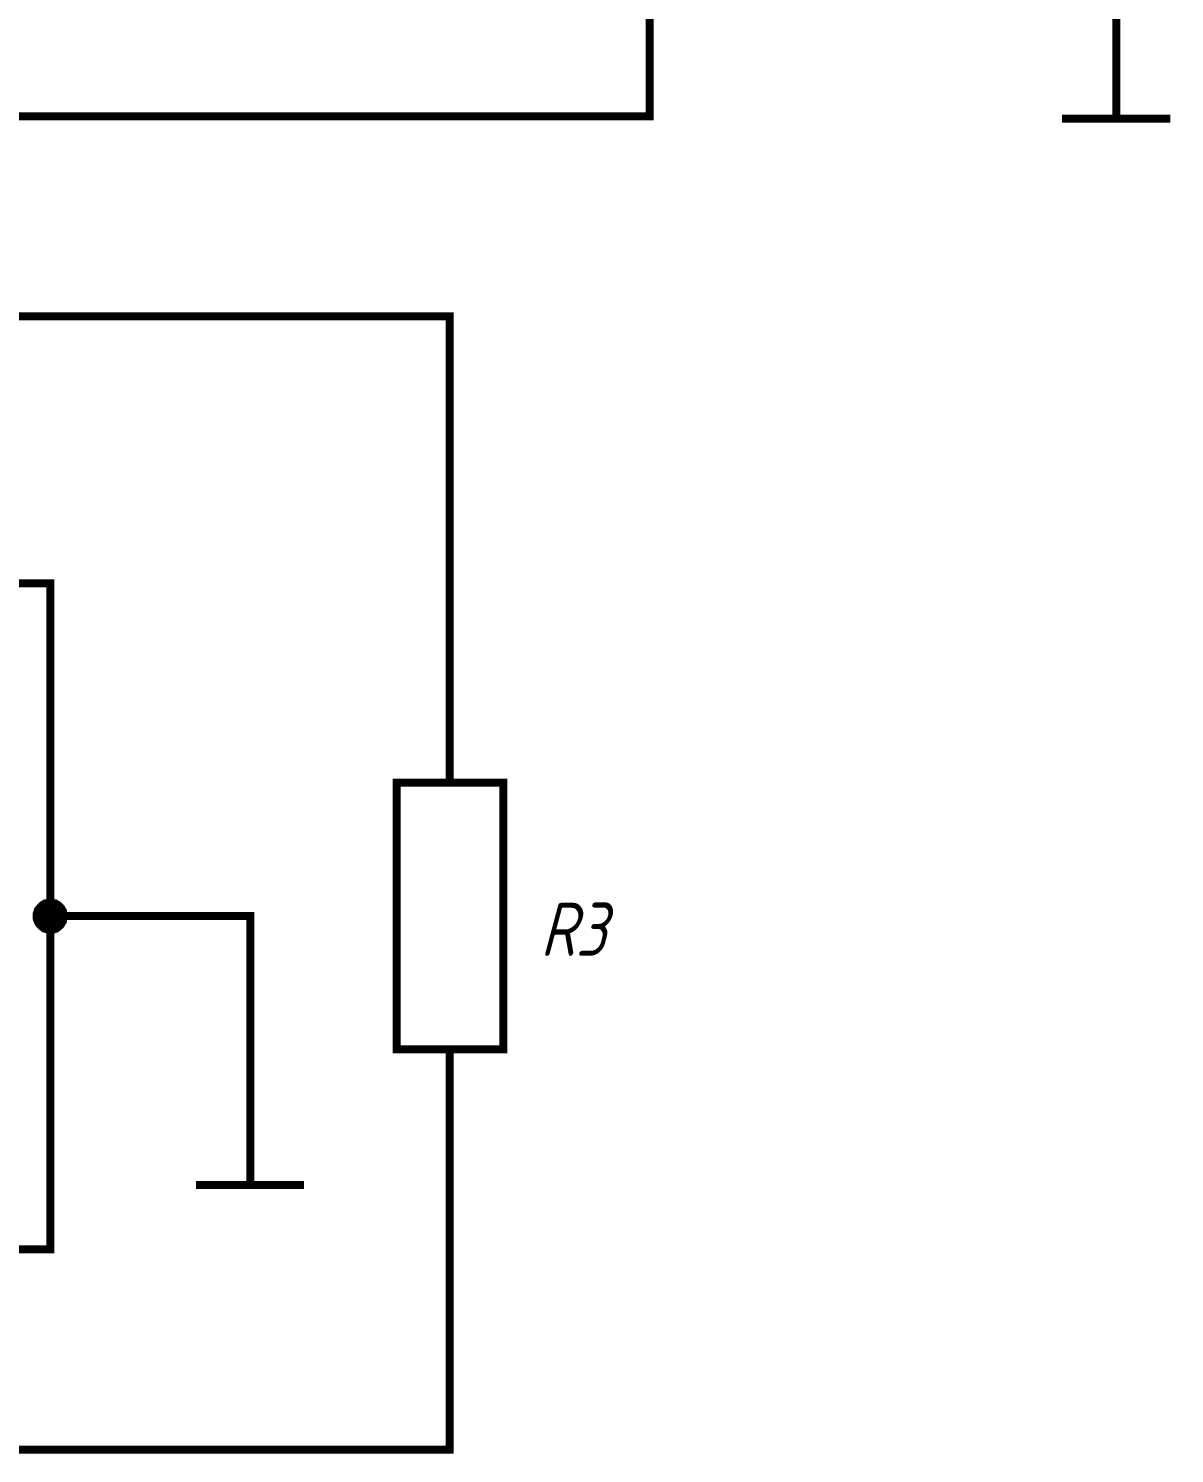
# Paper-space layout 'Layout1' of a CAD drawing. Extents: x -1 to 840, y -1 to 593.
# Drawn here: x 355 to 398, y 210.8 to 264.3 of the extents above; entities that cross this region are included whole.
import ezdxf

# ---------------------------------------------------------------- set-up
doc = ezdxf.new("R2010")
doc.units = 0
doc.header["$MEASUREMENT"] = 0
doc.layers.add('Sheet', color=255, linetype='CONTINUOUS')
doc.styles.add('GOST type A0', font='', dxfattribs={"oblique": 15, "height": 3.5})
doc.styles.get('GOST type A0').set_extended_font_data('GOST type A')

psp = doc.layouts.get("Layout1")

# ---------------------------------------------------------------- linework, layer by layer
at = {"layer": 'Sheet', "color": 7}
for points, const_width in [([(153.365, 345.996), (270.835, 345.996), (270.835, 260.997), (378.289, 260.997), (378.289, 325.989), (358.304, 325.989), (358.304, 325.989)], 0.3), ([(308.319, 330.99), (308.319, 330.99), (280.819, 330.99), (280.819, 245.991), (318.319, 245.991), (318.319, 210.994), (330.804, 210.994), (370.789, 210.994), (370.789, 223.499)], 0.3), ([(395.789, 265.998), (395.789, 260.919)], 0.3), ([(393.755, 260.919), (397.823, 260.919)], 0.3), ([(370.789, 238.489), (370.789, 253.494), (330.804, 253.494)], 0.3), ([(347.31, 218.497), (355.804, 218.497), (355.804, 231.001), (355.804, 243.49), (347.31, 243.49)], 0.3), ([(370.789, 236.003), (370.789, 238.489)], 0.3), ([(355.292, 231.001), (355.292, 231.032), (355.292, 231.048), (355.292, 231.079), (355.307, 231.11), (355.307, 231.126), (355.323, 231.157), (355.323, 231.172), (355.338, 231.203), (355.338, 231.219), (355.354, 231.234), (355.369, 231.265), (355.385, 231.281), (355.401, 231.297), (355.416, 231.312), (355.432, 231.343), (355.447, 231.359), (355.463, 231.374), (355.478, 231.39), (355.494, 231.405), (355.525, 231.421), (355.54, 231.421), (355.556, 231.436), (355.587, 231.452), (355.602, 231.467), (355.633, 231.467), (355.649, 231.483), (355.68, 231.483), (355.696, 231.483), (355.727, 231.498), (355.758, 231.498), (355.773, 231.498), (355.804, 231.498)], 0.3), ([(355.292, 231.001), (355.292, 231.032), (355.292, 231.048), (355.292, 231.079), (355.307, 231.11), (355.307, 231.126), (355.323, 231.157), (355.323, 231.172), (355.338, 231.203), (355.338, 231.219), (355.354, 231.234), (355.369, 231.265), (355.385, 231.281), (355.401, 231.297), (355.416, 231.312), (355.432, 231.343), (355.447, 231.359), (355.463, 231.374), (355.478, 231.39), (355.494, 231.405), (355.525, 231.421), (355.54, 231.421), (355.556, 231.436), (355.587, 231.452), (355.602, 231.467), (355.633, 231.467), (355.649, 231.483), (355.68, 231.483), (355.696, 231.483), (355.727, 231.498), (355.758, 231.498), (355.773, 231.498), (355.804, 231.498)], 0.3), ([(355.292, 231.001), (355.292, 231.032), (355.292, 231.048), (355.292, 231.079), (355.307, 231.11), (355.307, 231.126), (355.323, 231.157), (355.323, 231.172), (355.338, 231.203), (355.338, 231.219), (355.354, 231.234), (355.369, 231.265), (355.385, 231.281), (355.401, 231.297), (355.416, 231.312), (355.432, 231.343), (355.447, 231.359), (355.463, 231.374), (355.478, 231.39), (355.494, 231.405), (355.525, 231.421), (355.54, 231.421), (355.556, 231.436), (355.587, 231.452), (355.602, 231.467), (355.633, 231.467), (355.649, 231.483), (355.68, 231.483), (355.696, 231.483), (355.727, 231.498), (355.758, 231.498), (355.773, 231.498), (355.804, 231.498)], 0.3), ([(355.292, 231.001), (355.292, 231.032), (355.292, 231.048), (355.292, 231.079), (355.307, 231.11), (355.307, 231.126), (355.323, 231.157), (355.323, 231.172), (355.338, 231.203), (355.338, 231.219), (355.354, 231.234), (355.369, 231.265), (355.385, 231.281), (355.401, 231.297), (355.416, 231.312), (355.432, 231.343), (355.447, 231.359), (355.463, 231.374), (355.478, 231.39), (355.494, 231.405), (355.525, 231.421), (355.54, 231.421), (355.556, 231.436), (355.587, 231.452), (355.602, 231.467), (355.633, 231.467), (355.649, 231.483), (355.68, 231.483), (355.696, 231.483), (355.727, 231.498), (355.758, 231.498), (355.773, 231.498), (355.804, 231.498)], 0.3), ([(355.292, 231.001), (355.292, 231.032), (355.292, 231.048), (355.292, 231.079), (355.307, 231.11), (355.307, 231.126), (355.323, 231.157), (355.323, 231.172), (355.338, 231.203), (355.338, 231.219), (355.354, 231.234), (355.369, 231.265), (355.385, 231.281), (355.401, 231.297), (355.416, 231.312), (355.432, 231.343), (355.447, 231.359), (355.463, 231.374), (355.478, 231.39), (355.494, 231.405), (355.525, 231.421), (355.54, 231.421), (355.556, 231.436), (355.587, 231.452), (355.602, 231.467), (355.633, 231.467), (355.649, 231.483), (355.68, 231.483), (355.696, 231.483), (355.727, 231.498), (355.758, 231.498), (355.773, 231.498), (355.804, 231.498)], 0.0991), ([(355.292, 231.001), (355.292, 231.032), (355.292, 231.048), (355.292, 231.079), (355.307, 231.11), (355.307, 231.126), (355.323, 231.157), (355.323, 231.172), (355.338, 231.203), (355.338, 231.219), (355.354, 231.234), (355.369, 231.265), (355.385, 231.281), (355.401, 231.297), (355.416, 231.312), (355.432, 231.343), (355.447, 231.359), (355.463, 231.374), (355.478, 231.39), (355.494, 231.405), (355.525, 231.421), (355.54, 231.421), (355.556, 231.436), (355.587, 231.452), (355.602, 231.467), (355.633, 231.467), (355.649, 231.483), (355.68, 231.483), (355.696, 231.483), (355.727, 231.498), (355.758, 231.498), (355.773, 231.498), (355.804, 231.498)], 0.0991), ([(355.292, 231.001), (355.292, 231.032), (355.292, 231.048), (355.292, 231.079), (355.307, 231.11), (355.307, 231.126), (355.323, 231.157), (355.323, 231.172), (355.338, 231.203), (355.338, 231.219), (355.354, 231.234), (355.369, 231.265), (355.385, 231.281), (355.401, 231.297), (355.416, 231.312), (355.432, 231.343), (355.447, 231.359), (355.463, 231.374), (355.478, 231.39), (355.494, 231.405), (355.525, 231.421), (355.54, 231.421), (355.556, 231.436), (355.587, 231.452), (355.602, 231.467), (355.633, 231.467), (355.649, 231.483), (355.68, 231.483), (355.696, 231.483), (355.727, 231.498), (355.758, 231.498), (355.773, 231.498), (355.804, 231.498)], 0.0991), ([(355.292, 231.001), (355.292, 231.032), (355.292, 231.048), (355.292, 231.079), (355.307, 231.11), (355.307, 231.126), (355.323, 231.157), (355.323, 231.172), (355.338, 231.203), (355.338, 231.219), (355.354, 231.234), (355.369, 231.265), (355.385, 231.281), (355.401, 231.297), (355.416, 231.312), (355.432, 231.343), (355.447, 231.359), (355.463, 231.374), (355.478, 231.39), (355.494, 231.405), (355.525, 231.421), (355.54, 231.421), (355.556, 231.436), (355.587, 231.452), (355.602, 231.467), (355.633, 231.467), (355.649, 231.483), (355.68, 231.483), (355.696, 231.483), (355.727, 231.498), (355.758, 231.498), (355.773, 231.498), (355.804, 231.498)], 0.0991), ([(355.804, 231.498), (355.804, 231.498)], 0.3), ([(355.804, 231.498), (355.835, 231.498), (355.851, 231.498), (355.882, 231.498), (355.913, 231.483), (355.928, 231.483), (355.96, 231.483), (355.975, 231.467), (356.006, 231.467), (356.022, 231.452), (356.037, 231.436), (356.068, 231.421), (356.084, 231.421), (356.099, 231.405), (356.115, 231.39), (356.146, 231.374), (356.161, 231.359), (356.177, 231.343), (356.192, 231.312), (356.208, 231.297), (356.224, 231.281), (356.224, 231.265), (356.239, 231.234), (356.255, 231.219), (356.27, 231.203), (356.27, 231.172), (356.286, 231.157), (356.286, 231.126), (356.286, 231.11), (356.301, 231.079), (356.301, 231.048), (356.301, 231.032), (356.301, 231.001)], 0.3), ([(355.804, 231.498), (355.804, 231.498)], 0.3), ([(355.804, 231.498), (355.835, 231.498), (355.851, 231.498), (355.882, 231.498), (355.913, 231.483), (355.928, 231.483), (355.96, 231.483), (355.975, 231.467), (356.006, 231.467), (356.022, 231.452), (356.037, 231.436), (356.068, 231.421), (356.084, 231.421), (356.099, 231.405), (356.115, 231.39), (356.146, 231.374), (356.161, 231.359), (356.177, 231.343), (356.192, 231.312), (356.208, 231.297), (356.224, 231.281), (356.224, 231.265), (356.239, 231.234), (356.255, 231.219), (356.27, 231.203), (356.27, 231.172), (356.286, 231.157), (356.286, 231.126), (356.286, 231.11), (356.301, 231.079), (356.301, 231.048), (356.301, 231.032), (356.301, 231.001)], 0.3), ([(355.804, 231.498), (355.804, 231.498)], 0.3), ([(355.804, 231.498), (355.835, 231.498), (355.851, 231.498), (355.882, 231.498), (355.913, 231.483), (355.928, 231.483), (355.96, 231.483), (355.975, 231.467), (356.006, 231.467), (356.022, 231.452), (356.037, 231.436), (356.068, 231.421), (356.084, 231.421), (356.099, 231.405), (356.115, 231.39), (356.146, 231.374), (356.161, 231.359), (356.177, 231.343), (356.192, 231.312), (356.208, 231.297), (356.224, 231.281), (356.224, 231.265), (356.239, 231.234), (356.255, 231.219), (356.27, 231.203), (356.27, 231.172), (356.286, 231.157), (356.286, 231.126), (356.286, 231.11), (356.301, 231.079), (356.301, 231.048), (356.301, 231.032), (356.301, 231.001)], 0.3), ([(355.804, 231.498), (355.804, 231.498)], 0.3), ([(355.804, 231.498), (355.835, 231.498), (355.851, 231.498), (355.882, 231.498), (355.913, 231.483), (355.928, 231.483), (355.96, 231.483), (355.975, 231.467), (356.006, 231.467), (356.022, 231.452), (356.037, 231.436), (356.068, 231.421), (356.084, 231.421), (356.099, 231.405), (356.115, 231.39), (356.146, 231.374), (356.161, 231.359), (356.177, 231.343), (356.192, 231.312), (356.208, 231.297), (356.224, 231.281), (356.224, 231.265), (356.239, 231.234), (356.255, 231.219), (356.27, 231.203), (356.27, 231.172), (356.286, 231.157), (356.286, 231.126), (356.286, 231.11), (356.301, 231.079), (356.301, 231.048), (356.301, 231.032), (356.301, 231.001)], 0.3), ([(355.804, 231.498), (355.804, 231.498)], 0.0991), ([(355.804, 231.498), (355.835, 231.498), (355.851, 231.498), (355.882, 231.498), (355.913, 231.483), (355.928, 231.483), (355.96, 231.483), (355.975, 231.467), (356.006, 231.467), (356.022, 231.452), (356.037, 231.436), (356.068, 231.421), (356.084, 231.421), (356.099, 231.405), (356.115, 231.39), (356.146, 231.374), (356.161, 231.359), (356.177, 231.343), (356.192, 231.312), (356.208, 231.297), (356.224, 231.281), (356.224, 231.265), (356.239, 231.234), (356.255, 231.219), (356.27, 231.203), (356.27, 231.172), (356.286, 231.157), (356.286, 231.126), (356.286, 231.11), (356.301, 231.079), (356.301, 231.048), (356.301, 231.032), (356.301, 231.001)], 0.0991), ([(355.804, 231.498), (355.804, 231.498)], 0.0991), ([(355.804, 231.498), (355.835, 231.498), (355.851, 231.498), (355.882, 231.498), (355.913, 231.483), (355.928, 231.483), (355.96, 231.483), (355.975, 231.467), (356.006, 231.467), (356.022, 231.452), (356.037, 231.436), (356.068, 231.421), (356.084, 231.421), (356.099, 231.405), (356.115, 231.39), (356.146, 231.374), (356.161, 231.359), (356.177, 231.343), (356.192, 231.312), (356.208, 231.297), (356.224, 231.281), (356.224, 231.265), (356.239, 231.234), (356.255, 231.219), (356.27, 231.203), (356.27, 231.172), (356.286, 231.157), (356.286, 231.126), (356.286, 231.11), (356.301, 231.079), (356.301, 231.048), (356.301, 231.032), (356.301, 231.001)], 0.0991), ([(355.804, 231.498), (355.804, 231.498)], 0.0991), ([(355.804, 231.498), (355.835, 231.498), (355.851, 231.498), (355.882, 231.498), (355.913, 231.483), (355.928, 231.483), (355.96, 231.483), (355.975, 231.467), (356.006, 231.467), (356.022, 231.452), (356.037, 231.436), (356.068, 231.421), (356.084, 231.421), (356.099, 231.405), (356.115, 231.39), (356.146, 231.374), (356.161, 231.359), (356.177, 231.343), (356.192, 231.312), (356.208, 231.297), (356.224, 231.281), (356.224, 231.265), (356.239, 231.234), (356.255, 231.219), (356.27, 231.203), (356.27, 231.172), (356.286, 231.157), (356.286, 231.126), (356.286, 231.11), (356.301, 231.079), (356.301, 231.048), (356.301, 231.032), (356.301, 231.001)], 0.0991), ([(355.804, 231.498), (355.804, 231.498)], 0.0991), ([(355.804, 231.498), (355.835, 231.498), (355.851, 231.498), (355.882, 231.498), (355.913, 231.483), (355.928, 231.483), (355.96, 231.483), (355.975, 231.467), (356.006, 231.467), (356.022, 231.452), (356.037, 231.436), (356.068, 231.421), (356.084, 231.421), (356.099, 231.405), (356.115, 231.39), (356.146, 231.374), (356.161, 231.359), (356.177, 231.343), (356.192, 231.312), (356.208, 231.297), (356.224, 231.281), (356.224, 231.265), (356.239, 231.234), (356.255, 231.219), (356.27, 231.203), (356.27, 231.172), (356.286, 231.157), (356.286, 231.126), (356.286, 231.11), (356.301, 231.079), (356.301, 231.048), (356.301, 231.032), (356.301, 231.001)], 0.0991), ([(355.804, 230.489), (355.773, 230.489), (355.758, 230.489), (355.727, 230.489), (355.696, 230.504), (355.68, 230.504), (355.649, 230.52), (355.633, 230.52), (355.602, 230.535), (355.587, 230.535), (355.556, 230.551), (355.54, 230.566), (355.525, 230.582), (355.494, 230.598), (355.478, 230.613), (355.463, 230.629), (355.447, 230.644), (355.432, 230.66), (355.416, 230.675), (355.401, 230.691), (355.385, 230.722), (355.369, 230.737), (355.354, 230.753), (355.338, 230.784), (355.338, 230.799), (355.323, 230.831), (355.323, 230.846), (355.307, 230.877), (355.307, 230.893), (355.292, 230.924), (355.292, 230.955), (355.292, 230.97), (355.292, 231.001)], 0.3), ([(355.292, 231.001), (355.292, 231.001)], 0.3), ([(355.804, 230.489), (355.773, 230.489), (355.758, 230.489), (355.727, 230.489), (355.696, 230.504), (355.68, 230.504), (355.649, 230.52), (355.633, 230.52), (355.602, 230.535), (355.587, 230.535), (355.556, 230.551), (355.54, 230.566), (355.525, 230.582), (355.494, 230.598), (355.478, 230.613), (355.463, 230.629), (355.447, 230.644), (355.432, 230.66), (355.416, 230.675), (355.401, 230.691), (355.385, 230.722), (355.369, 230.737), (355.354, 230.753), (355.338, 230.784), (355.338, 230.799), (355.323, 230.831), (355.323, 230.846), (355.307, 230.877), (355.307, 230.893), (355.292, 230.924), (355.292, 230.955), (355.292, 230.97), (355.292, 231.001)], 0.3), ([(355.292, 231.001), (355.292, 231.001)], 0.3), ([(355.804, 230.489), (355.773, 230.489), (355.758, 230.489), (355.727, 230.489), (355.696, 230.504), (355.68, 230.504), (355.649, 230.52), (355.633, 230.52), (355.602, 230.535), (355.587, 230.535), (355.556, 230.551), (355.54, 230.566), (355.525, 230.582), (355.494, 230.598), (355.478, 230.613), (355.463, 230.629), (355.447, 230.644), (355.432, 230.66), (355.416, 230.675), (355.401, 230.691), (355.385, 230.722), (355.369, 230.737), (355.354, 230.753), (355.338, 230.784), (355.338, 230.799), (355.323, 230.831), (355.323, 230.846), (355.307, 230.877), (355.307, 230.893), (355.292, 230.924), (355.292, 230.955), (355.292, 230.97), (355.292, 231.001)], 0.3), ([(355.292, 231.001), (355.292, 231.001)], 0.3), ([(355.804, 230.489), (355.773, 230.489), (355.758, 230.489), (355.727, 230.489), (355.696, 230.504), (355.68, 230.504), (355.649, 230.52), (355.633, 230.52), (355.602, 230.535), (355.587, 230.535), (355.556, 230.551), (355.54, 230.566), (355.525, 230.582), (355.494, 230.598), (355.478, 230.613), (355.463, 230.629), (355.447, 230.644), (355.432, 230.66), (355.416, 230.675), (355.401, 230.691), (355.385, 230.722), (355.369, 230.737), (355.354, 230.753), (355.338, 230.784), (355.338, 230.799), (355.323, 230.831), (355.323, 230.846), (355.307, 230.877), (355.307, 230.893), (355.292, 230.924), (355.292, 230.955), (355.292, 230.97), (355.292, 231.001)], 0.3), ([(355.292, 231.001), (355.292, 231.001)], 0.3), ([(355.804, 230.489), (355.773, 230.489), (355.758, 230.489), (355.727, 230.489), (355.696, 230.504), (355.68, 230.504), (355.649, 230.52), (355.633, 230.52), (355.602, 230.535), (355.587, 230.535), (355.556, 230.551), (355.54, 230.566), (355.525, 230.582), (355.494, 230.598), (355.478, 230.613), (355.463, 230.629), (355.447, 230.644), (355.432, 230.66), (355.416, 230.675), (355.401, 230.691), (355.385, 230.722), (355.369, 230.737), (355.354, 230.753), (355.338, 230.784), (355.338, 230.799), (355.323, 230.831), (355.323, 230.846), (355.307, 230.877), (355.307, 230.893), (355.292, 230.924), (355.292, 230.955), (355.292, 230.97), (355.292, 231.001)], 0.0991), ([(355.292, 231.001), (355.292, 231.001)], 0.0991), ([(355.804, 230.489), (355.773, 230.489), (355.758, 230.489), (355.727, 230.489), (355.696, 230.504), (355.68, 230.504), (355.649, 230.52), (355.633, 230.52), (355.602, 230.535), (355.587, 230.535), (355.556, 230.551), (355.54, 230.566), (355.525, 230.582), (355.494, 230.598), (355.478, 230.613), (355.463, 230.629), (355.447, 230.644), (355.432, 230.66), (355.416, 230.675), (355.401, 230.691), (355.385, 230.722), (355.369, 230.737), (355.354, 230.753), (355.338, 230.784), (355.338, 230.799), (355.323, 230.831), (355.323, 230.846), (355.307, 230.877), (355.307, 230.893), (355.292, 230.924), (355.292, 230.955), (355.292, 230.97), (355.292, 231.001)], 0.0991), ([(355.292, 231.001), (355.292, 231.001)], 0.0991), ([(355.804, 230.489), (355.773, 230.489), (355.758, 230.489), (355.727, 230.489), (355.696, 230.504), (355.68, 230.504), (355.649, 230.52), (355.633, 230.52), (355.602, 230.535), (355.587, 230.535), (355.556, 230.551), (355.54, 230.566), (355.525, 230.582), (355.494, 230.598), (355.478, 230.613), (355.463, 230.629), (355.447, 230.644), (355.432, 230.66), (355.416, 230.675), (355.401, 230.691), (355.385, 230.722), (355.369, 230.737), (355.354, 230.753), (355.338, 230.784), (355.338, 230.799), (355.323, 230.831), (355.323, 230.846), (355.307, 230.877), (355.307, 230.893), (355.292, 230.924), (355.292, 230.955), (355.292, 230.97), (355.292, 231.001)], 0.0991), ([(355.292, 231.001), (355.292, 231.001)], 0.0991), ([(355.804, 230.489), (355.773, 230.489), (355.758, 230.489), (355.727, 230.489), (355.696, 230.504), (355.68, 230.504), (355.649, 230.52), (355.633, 230.52), (355.602, 230.535), (355.587, 230.535), (355.556, 230.551), (355.54, 230.566), (355.525, 230.582), (355.494, 230.598), (355.478, 230.613), (355.463, 230.629), (355.447, 230.644), (355.432, 230.66), (355.416, 230.675), (355.401, 230.691), (355.385, 230.722), (355.369, 230.737), (355.354, 230.753), (355.338, 230.784), (355.338, 230.799), (355.323, 230.831), (355.323, 230.846), (355.307, 230.877), (355.307, 230.893), (355.292, 230.924), (355.292, 230.955), (355.292, 230.97), (355.292, 231.001)], 0.0991), ([(355.292, 231.001), (355.292, 231.001)], 0.0991), ([(363.304, 226), (363.304, 231.001), (355.804, 231.001)], 0.3), ([(356.301, 231.001), (356.301, 230.97), (356.301, 230.955), (356.301, 230.924), (356.286, 230.893), (356.286, 230.877), (356.286, 230.846), (356.27, 230.831), (356.27, 230.799), (356.255, 230.784), (356.239, 230.753), (356.224, 230.737), (356.224, 230.722), (356.208, 230.691), (356.192, 230.675), (356.177, 230.66), (356.161, 230.644), (356.146, 230.629), (356.115, 230.613), (356.099, 230.598), (356.084, 230.582), (356.068, 230.566), (356.037, 230.551), (356.022, 230.535), (356.006, 230.535), (355.975, 230.52), (355.96, 230.52), (355.928, 230.504), (355.913, 230.504), (355.882, 230.489), (355.851, 230.489), (355.835, 230.489), (355.804, 230.489)], 0.3), ([(356.301, 231.001), (356.301, 230.97), (356.301, 230.955), (356.301, 230.924), (356.286, 230.893), (356.286, 230.877), (356.286, 230.846), (356.27, 230.831), (356.27, 230.799), (356.255, 230.784), (356.239, 230.753), (356.224, 230.737), (356.224, 230.722), (356.208, 230.691), (356.192, 230.675), (356.177, 230.66), (356.161, 230.644), (356.146, 230.629), (356.115, 230.613), (356.099, 230.598), (356.084, 230.582), (356.068, 230.566), (356.037, 230.551), (356.022, 230.535), (356.006, 230.535), (355.975, 230.52), (355.96, 230.52), (355.928, 230.504), (355.913, 230.504), (355.882, 230.489), (355.851, 230.489), (355.835, 230.489), (355.804, 230.489)], 0.3), ([(356.301, 231.001), (356.301, 230.97), (356.301, 230.955), (356.301, 230.924), (356.286, 230.893), (356.286, 230.877), (356.286, 230.846), (356.27, 230.831), (356.27, 230.799), (356.255, 230.784), (356.239, 230.753), (356.224, 230.737), (356.224, 230.722), (356.208, 230.691), (356.192, 230.675), (356.177, 230.66), (356.161, 230.644), (356.146, 230.629), (356.115, 230.613), (356.099, 230.598), (356.084, 230.582), (356.068, 230.566), (356.037, 230.551), (356.022, 230.535), (356.006, 230.535), (355.975, 230.52), (355.96, 230.52), (355.928, 230.504), (355.913, 230.504), (355.882, 230.489), (355.851, 230.489), (355.835, 230.489), (355.804, 230.489)], 0.3), ([(356.301, 231.001), (356.301, 230.97), (356.301, 230.955), (356.301, 230.924), (356.286, 230.893), (356.286, 230.877), (356.286, 230.846), (356.27, 230.831), (356.27, 230.799), (356.255, 230.784), (356.239, 230.753), (356.224, 230.737), (356.224, 230.722), (356.208, 230.691), (356.192, 230.675), (356.177, 230.66), (356.161, 230.644), (356.146, 230.629), (356.115, 230.613), (356.099, 230.598), (356.084, 230.582), (356.068, 230.566), (356.037, 230.551), (356.022, 230.535), (356.006, 230.535), (355.975, 230.52), (355.96, 230.52), (355.928, 230.504), (355.913, 230.504), (355.882, 230.489), (355.851, 230.489), (355.835, 230.489), (355.804, 230.489)], 0.3), ([(356.301, 231.001), (356.301, 230.97), (356.301, 230.955), (356.301, 230.924), (356.286, 230.893), (356.286, 230.877), (356.286, 230.846), (356.27, 230.831), (356.27, 230.799), (356.255, 230.784), (356.239, 230.753), (356.224, 230.737), (356.224, 230.722), (356.208, 230.691), (356.192, 230.675), (356.177, 230.66), (356.161, 230.644), (356.146, 230.629), (356.115, 230.613), (356.099, 230.598), (356.084, 230.582), (356.068, 230.566), (356.037, 230.551), (356.022, 230.535), (356.006, 230.535), (355.975, 230.52), (355.96, 230.52), (355.928, 230.504), (355.913, 230.504), (355.882, 230.489), (355.851, 230.489), (355.835, 230.489), (355.804, 230.489)], 0.0991), ([(356.301, 231.001), (356.301, 230.97), (356.301, 230.955), (356.301, 230.924), (356.286, 230.893), (356.286, 230.877), (356.286, 230.846), (356.27, 230.831), (356.27, 230.799), (356.255, 230.784), (356.239, 230.753), (356.224, 230.737), (356.224, 230.722), (356.208, 230.691), (356.192, 230.675), (356.177, 230.66), (356.161, 230.644), (356.146, 230.629), (356.115, 230.613), (356.099, 230.598), (356.084, 230.582), (356.068, 230.566), (356.037, 230.551), (356.022, 230.535), (356.006, 230.535), (355.975, 230.52), (355.96, 230.52), (355.928, 230.504), (355.913, 230.504), (355.882, 230.489), (355.851, 230.489), (355.835, 230.489), (355.804, 230.489)], 0.0991), ([(356.301, 231.001), (356.301, 230.97), (356.301, 230.955), (356.301, 230.924), (356.286, 230.893), (356.286, 230.877), (356.286, 230.846), (356.27, 230.831), (356.27, 230.799), (356.255, 230.784), (356.239, 230.753), (356.224, 230.737), (356.224, 230.722), (356.208, 230.691), (356.192, 230.675), (356.177, 230.66), (356.161, 230.644), (356.146, 230.629), (356.115, 230.613), (356.099, 230.598), (356.084, 230.582), (356.068, 230.566), (356.037, 230.551), (356.022, 230.535), (356.006, 230.535), (355.975, 230.52), (355.96, 230.52), (355.928, 230.504), (355.913, 230.504), (355.882, 230.489), (355.851, 230.489), (355.835, 230.489), (355.804, 230.489)], 0.0991), ([(356.301, 231.001), (356.301, 230.97), (356.301, 230.955), (356.301, 230.924), (356.286, 230.893), (356.286, 230.877), (356.286, 230.846), (356.27, 230.831), (356.27, 230.799), (356.255, 230.784), (356.239, 230.753), (356.224, 230.737), (356.224, 230.722), (356.208, 230.691), (356.192, 230.675), (356.177, 230.66), (356.161, 230.644), (356.146, 230.629), (356.115, 230.613), (356.099, 230.598), (356.084, 230.582), (356.068, 230.566), (356.037, 230.551), (356.022, 230.535), (356.006, 230.535), (355.975, 230.52), (355.96, 230.52), (355.928, 230.504), (355.913, 230.504), (355.882, 230.489), (355.851, 230.489), (355.835, 230.489), (355.804, 230.489)], 0.0991), ([(356.301, 231.001), (356.301, 231.001), (356.301, 231.001), (356.301, 231.001), (356.301, 231.001), (356.301, 231.001), (356.301, 231.001), (356.301, 231.001), (356.301, 231.001), (356.301, 231.001), (356.301, 231.001), (356.301, 231.001), (356.301, 231.001), (356.301, 231.001), (356.301, 231.001), (356.301, 231.001), (356.301, 231.001), (356.301, 231.001), (356.301, 231.001), (356.301, 231.001), (356.301, 231.001), (356.301, 231.001), (356.301, 231.001), (356.301, 231.001), (356.301, 231.001), (356.301, 231.001), (356.301, 231.001), (356.301, 231.001), (356.301, 231.001), (356.301, 231.001), (356.301, 231.001), (356.301, 231.001), (356.301, 231.001)], 0.3), ([(356.301, 231.001), (356.301, 231.001)], 0.3), ([(356.301, 231.001), (356.301, 231.001), (356.301, 231.001), (356.301, 231.001), (356.301, 231.001), (356.301, 231.001), (356.301, 231.001), (356.301, 231.001), (356.301, 231.001), (356.301, 231.001), (356.301, 231.001), (356.301, 231.001), (356.301, 231.001), (356.301, 231.001), (356.301, 231.001), (356.301, 231.001), (356.301, 231.001), (356.301, 231.001), (356.301, 231.001), (356.301, 231.001), (356.301, 231.001), (356.301, 231.001), (356.301, 231.001), (356.301, 231.001), (356.301, 231.001), (356.301, 231.001), (356.301, 231.001), (356.301, 231.001), (356.301, 231.001), (356.301, 231.001), (356.301, 231.001), (356.301, 231.001), (356.301, 231.001)], 0.3), ([(356.301, 231.001), (356.301, 231.001)], 0.3), ([(356.301, 231.001), (356.301, 231.001), (356.301, 231.001), (356.301, 231.001), (356.301, 231.001), (356.301, 231.001), (356.301, 231.001), (356.301, 231.001), (356.301, 231.001), (356.301, 231.001), (356.301, 231.001), (356.301, 231.001), (356.301, 231.001), (356.301, 231.001), (356.301, 231.001), (356.301, 231.001), (356.301, 231.001), (356.301, 231.001), (356.301, 231.001), (356.301, 231.001), (356.301, 231.001), (356.301, 231.001), (356.301, 231.001), (356.301, 231.001), (356.301, 231.001), (356.301, 231.001), (356.301, 231.001), (356.301, 231.001), (356.301, 231.001), (356.301, 231.001), (356.301, 231.001), (356.301, 231.001), (356.301, 231.001)], 0.3), ([(356.301, 231.001), (356.301, 231.001)], 0.3), ([(356.301, 231.001), (356.301, 231.001), (356.301, 231.001), (356.301, 231.001), (356.301, 231.001), (356.301, 231.001), (356.301, 231.001), (356.301, 231.001), (356.301, 231.001), (356.301, 231.001), (356.301, 231.001), (356.301, 231.001), (356.301, 231.001), (356.301, 231.001), (356.301, 231.001), (356.301, 231.001), (356.301, 231.001), (356.301, 231.001), (356.301, 231.001), (356.301, 231.001), (356.301, 231.001), (356.301, 231.001), (356.301, 231.001), (356.301, 231.001), (356.301, 231.001), (356.301, 231.001), (356.301, 231.001), (356.301, 231.001), (356.301, 231.001), (356.301, 231.001), (356.301, 231.001), (356.301, 231.001), (356.301, 231.001)], 0.3), ([(356.301, 231.001), (356.301, 231.001)], 0.3), ([(356.301, 231.001), (356.301, 231.001), (356.301, 231.001), (356.301, 231.001), (356.301, 231.001), (356.301, 231.001), (356.301, 231.001), (356.301, 231.001), (356.301, 231.001), (356.301, 231.001), (356.301, 231.001), (356.301, 231.001), (356.301, 231.001), (356.301, 231.001), (356.301, 231.001), (356.301, 231.001), (356.301, 231.001), (356.301, 231.001), (356.301, 231.001), (356.301, 231.001), (356.301, 231.001), (356.301, 231.001), (356.301, 231.001), (356.301, 231.001), (356.301, 231.001), (356.301, 231.001), (356.301, 231.001), (356.301, 231.001), (356.301, 231.001), (356.301, 231.001), (356.301, 231.001), (356.301, 231.001), (356.301, 231.001)], 0.0991), ([(356.301, 231.001), (356.301, 231.001)], 0.0991), ([(356.301, 231.001), (356.301, 231.001), (356.301, 231.001), (356.301, 231.001), (356.301, 231.001), (356.301, 231.001), (356.301, 231.001), (356.301, 231.001), (356.301, 231.001), (356.301, 231.001), (356.301, 231.001), (356.301, 231.001), (356.301, 231.001), (356.301, 231.001), (356.301, 231.001), (356.301, 231.001), (356.301, 231.001), (356.301, 231.001), (356.301, 231.001), (356.301, 231.001), (356.301, 231.001), (356.301, 231.001), (356.301, 231.001), (356.301, 231.001), (356.301, 231.001), (356.301, 231.001), (356.301, 231.001), (356.301, 231.001), (356.301, 231.001), (356.301, 231.001), (356.301, 231.001), (356.301, 231.001), (356.301, 231.001)], 0.0991), ([(356.301, 231.001), (356.301, 231.001)], 0.0991), ([(356.301, 231.001), (356.301, 231.001), (356.301, 231.001), (356.301, 231.001), (356.301, 231.001), (356.301, 231.001), (356.301, 231.001), (356.301, 231.001), (356.301, 231.001), (356.301, 231.001), (356.301, 231.001), (356.301, 231.001), (356.301, 231.001), (356.301, 231.001), (356.301, 231.001), (356.301, 231.001), (356.301, 231.001), (356.301, 231.001), (356.301, 231.001), (356.301, 231.001), (356.301, 231.001), (356.301, 231.001), (356.301, 231.001), (356.301, 231.001), (356.301, 231.001), (356.301, 231.001), (356.301, 231.001), (356.301, 231.001), (356.301, 231.001), (356.301, 231.001), (356.301, 231.001), (356.301, 231.001), (356.301, 231.001)], 0.0991), ([(356.301, 231.001), (356.301, 231.001)], 0.0991), ([(356.301, 231.001), (356.301, 231.001), (356.301, 231.001), (356.301, 231.001), (356.301, 231.001), (356.301, 231.001), (356.301, 231.001), (356.301, 231.001), (356.301, 231.001), (356.301, 231.001), (356.301, 231.001), (356.301, 231.001), (356.301, 231.001), (356.301, 231.001), (356.301, 231.001), (356.301, 231.001), (356.301, 231.001), (356.301, 231.001), (356.301, 231.001), (356.301, 231.001), (356.301, 231.001), (356.301, 231.001), (356.301, 231.001), (356.301, 231.001), (356.301, 231.001), (356.301, 231.001), (356.301, 231.001), (356.301, 231.001), (356.301, 231.001), (356.301, 231.001), (356.301, 231.001), (356.301, 231.001), (356.301, 231.001)], 0.0991), ([(356.301, 231.001), (356.301, 231.001)], 0.0991), ([(363.304, 226), (363.304, 220.92)], 0.3), ([(370.789, 226), (370.789, 223.499)], 0.3), ([(361.27, 220.92), (365.323, 220.92)], 0.3)]:
    psp.add_lwpolyline(points, dxfattribs=dict(at, const_width=const_width))
at = {"layer": 'Sheet', "color": 7, "const_width": 0.3}
psp.add_lwpolyline([(368.801, 236.003), (372.792, 236.003), (372.792, 226), (368.801, 226), (368.801, 236.003)], close=True, dxfattribs=at)
at = {"layer": 'Sheet', "color": 7, "const_width": 0.508}
psp.add_lwpolyline([(355.517, 231.003, 1), (356.025, 231.003, 1)], format="xyb", close=True, dxfattribs=at)

# ---------------------------------------------------------------- texts
at = {"layer": 'Sheet', "color": 7, "style": 'GOST type A0', "oblique": 15}
psp.add_text('R3', height=2, dxfattribs=at).set_placement((374.174, 229.51))

doc.saveas('drawing.dxf')
